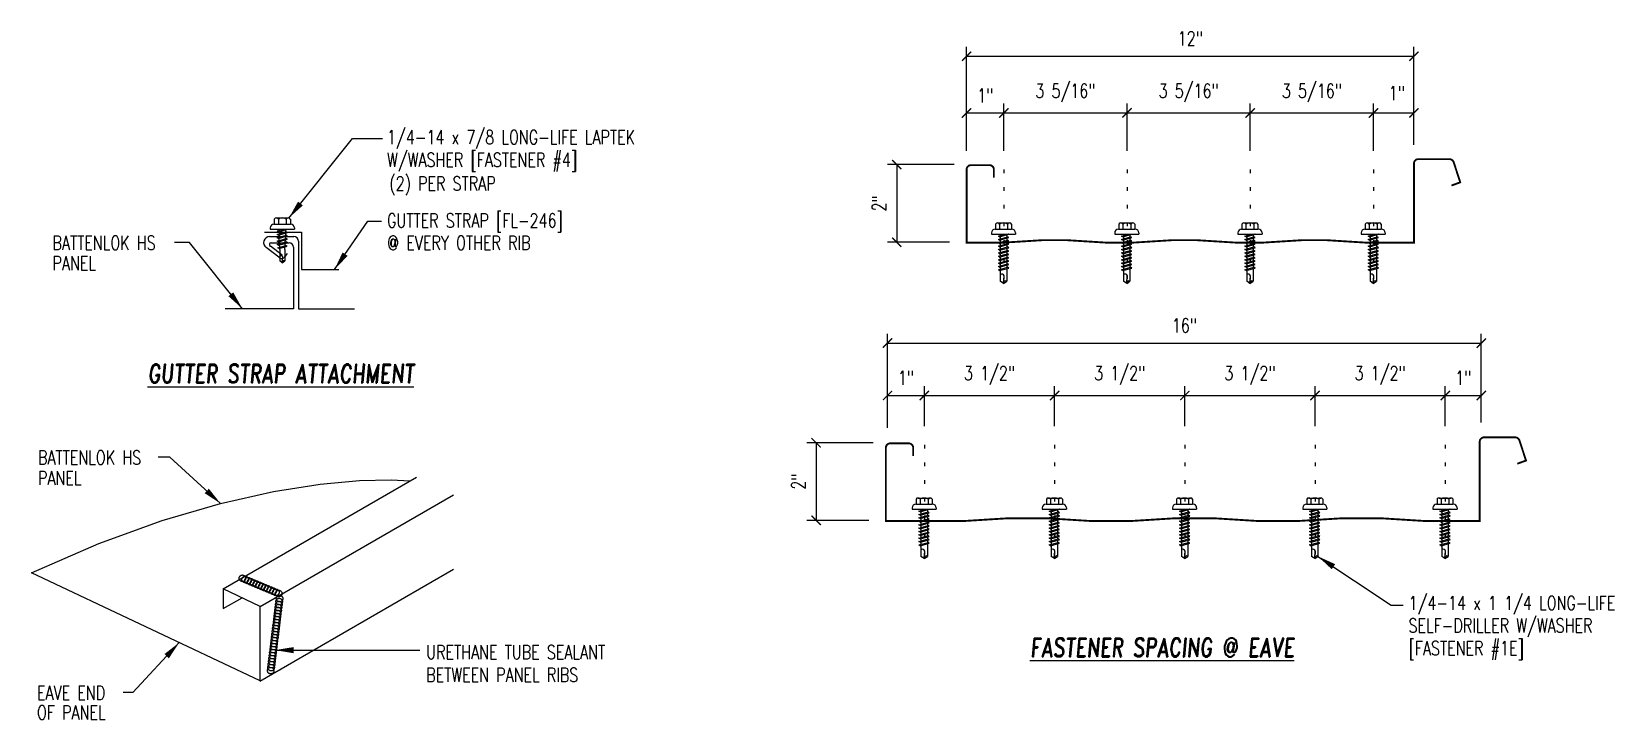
# Model space of a CAD drawing. Header units: inches. Extents: x 15.5 to 58.1, y 4.7 to 53.2.
# Drawn here: x 15.54 to 58.08, y 34.7 to 53.19 of the extents above; entities that cross this region are included whole.
import ezdxf

# ---------------------------------------------------------------- set-up
doc = ezdxf.new("R2010")
doc.units = ezdxf.units.IN
doc.header["$MEASUREMENT"] = 0
doc.linetypes.add('CENTER2', pattern=[1.125, 0.75, -0.125, 0.125, -0.125])
doc.linetypes.add('DOT2', pattern=[0.125, 0, -0.125])
for name, color, linetype in [('DIM', 2, 'Continuous'), ('FASTENER', 9, 'Continuous'), ('LABEL', 6, 'Continuous'), ('PANEL', 11, 'Continuous'), ('SEALANT', 253, 'CENTER2'), ('TEXT', 2, 'Continuous'), ('TRIM', 6, 'Continuous')]:
    doc.layers.add(name, color=color, linetype=linetype)
doc.styles.add('ROMAND', font='romand', dxfattribs={"height": 0.075})
doc.styles.add('TEXT', font='SIMPLEX', dxfattribs={"width": 0.75, "height": 6})
doc.styles.add('TEXT1', font='ROMANS.shx', dxfattribs={"width": 0.75, "height": 0.375})
doc.dimstyles.new('DETAIL', dxfattribs={"dimscale": 4, "dimtxt": 0.375, "dimasz": 0.0625, "dimexe": 0.0625, "dimexo": 0.125, "dimgap": 0.0625, "dimtad": 1, "dimdec": 4, "dimzin": 3, "dimdsep": 46, "dimlunit": 4, "dimtxsty": 'TEXT1', "dimblk": 'ARCHTICK', "dimcen": 0.0625, "dimclrd": 7, "dimclre": 7, "dimclrt": 2, "dimadec": 0, "dimazin": 0, "dimtfac": 0.59375, "dimtdec": 4, "dimtmove": 0, "dimatfit": 3, "dimfxl": 0, "dimfrac": 2, "dimtolj": 1, "dimtzin": 3, "dimarcsym": 0})
doc.dimstyles.new('DETAIL$7', dxfattribs={"dimscale": 4, "dimtxt": 6, "dimasz": 0.125, "dimexe": 0.0625, "dimexo": 0.125, "dimgap": 0.0625, "dimtad": 1, "dimdec": 5, "dimzin": 3, "dimdsep": 46, "dimlunit": 4, "dimtxsty": 'TEXT', "dimblk": 'ARCHTICK', "dimcen": 0.0625, "dimclrd": 7, "dimclre": 7, "dimclrt": 2, "dimadec": 0, "dimazin": 0, "dimtfac": 0.666667, "dimtdec": 5, "dimtmove": 0, "dimatfit": 3, "dimfxl": 0, "dimfrac": 2, "dimtolj": 1, "dimtzin": 3, "dimarcsym": 0})

# ---------------------------------------------------------------- blocks, each defined once
blk = doc.blocks.new('_ArchTick')
at = {"color": 0, "linetype": 'ByBlock', "const_width": 0.15}
blk.add_lwpolyline([(-0.5, -0.5), (0.5, 0.5)], dxfattribs=at)
blk = doc.blocks.new('A$C5F8068C3')
at = {"layer": 'TRIM'}
for p, q in [((-3.093, 0.072), (-2.093, 0.072)), ((-2.093, 0.072), (-2.093, -0.928)), ((-2.093, -0.928), (-1.093, -0.928))]:
    blk.add_line(p, q, dxfattribs=at)
blk = doc.blocks.new('FD-F4')
at = {"layer": 'TEXT', "style": 'TEXT1', "width": 0.75}
for s, p in [('1/4-14 x 7/8 LONG-LIFE LAPTEK', (0.005, -0.041)), ('W/WASHER [FASTENER #4]', (0.005, -0.193))]:
    blk.add_text(s, height=0.09375, dxfattribs=at).set_placement(p)
blk.add_attdef('(QUANTITY)', (1.485, -0.193), '', height=0.0938, dxfattribs=at)
at = {"layer": 'TEXT', "style": 'TEXT1', "flags": 1}
for tag, p in [('Color', (0.062, -0.435)), ('Calc', (0.062, -0.435)), ('Opt1', (0.062, -0.435)), ('Opt2', (0.062, -0.435)), ('Opt3', (0.062, -0.435)), ('Description', (0.062, -0.435)), ('Multiple', (0.062, -0.435)), ('Part', (0.062, -0.435)), ('Spare1', (0.062, -0.622)), ('Spare2', (0.062, -0.622)), ('Spare3', (0.062, -0.622)), ('Spare4', (0.062, -0.622)), ('Spare5', (0.062, -0.622)), ('Spare6', (0.062, -0.622)), ('Spare7', (0.062, -0.622)), ('Spare8', (0.062, -0.622)), ('Spare9', (0.062, -0.622)), ('Spare10', (0.062, -0.622))]:
    blk.add_attdef(tag, p, '', height=0.0938, dxfattribs=at)
blk = doc.blocks.new('fz5')
at = {"layer": 'FASTENER'}
for p, q in [((-0.326, 0.071), (-0.326, 0.037)), ((-0.326, 0.037), (0.322, 0.037)), ((-0.226, 0.171), (0.214, 0.171)), ((-0.217, 0.305), (-0.217, 0.171)), ((-0.163, 0.337), (0.159, 0.337)), ((-0.141, -0.014), (0.037, 0.037)), ((-0.108, 0.305), (-0.108, 0.171)), ((-0.105, -0.034), (0.137, 0.035)), ((-0.088, 0.037), (-0.088, 0.001)), ((-0.088, 0.037), (0.085, 0.037)), ((0.085, 0.037), (0.134, 0.037)), ((0.085, 0.02), (0.085, -0.041)), ((0.105, 0.305), (0.105, 0.171)), ((0.137, 0.035), (0.134, 0.037)), ((0.214, 0.305), (0.214, 0.171)), ((0.322, 0.071), (0.322, 0.037)), ((-0.105, -0.034), (-0.141, -0.014)), ((-0.141, -0.105), (0.102, -0.036)), ((-0.105, -0.125), (-0.141, -0.105)), ((-0.141, -0.196), (0.102, -0.127)), ((-0.105, -0.216), (-0.141, -0.196)), ((-0.141, -0.287), (0.102, -0.217)), ((-0.105, -0.307), (-0.141, -0.287)), ((-0.141, -0.378), (0.102, -0.308)), ((-0.105, -0.398), (-0.141, -0.378)), ((-0.122, -0.463), (0.089, -0.403)), ((-0.105, -0.125), (0.137, -0.056)), ((-0.105, -0.216), (0.137, -0.147)), ((-0.105, -0.307), (0.137, -0.238)), ((-0.105, -0.398), (0.137, -0.328)), ((-0.088, -0.029), (-0.088, -0.09)), ((-0.088, -0.12), (-0.088, -0.181)), ((-0.084, -0.27), (-0.088, -0.211)), ((-0.086, -0.483), (0.124, -0.423)), ((-0.078, -0.36), (-0.082, -0.3)), ((-0.071, -0.449), (-0.075, -0.389)), ((0.071, -0.408), (0.075, -0.346)), ((0.077, -0.315), (0.082, -0.253)), ((0.084, -0.223), (0.085, -0.211)), ((0.085, -0.071), (0.085, -0.131)), ((0.085, -0.162), (0.085, -0.211)), ((0.124, -0.423), (0.089, -0.403)), ((0.137, -0.056), (0.102, -0.036)), ((0.137, -0.147), (0.102, -0.127)), ((0.137, -0.238), (0.102, -0.217)), ((0.137, -0.328), (0.102, -0.308)), ((-0.086, -0.483), (-0.122, -0.463)), ((-0.066, -0.516), (-0.069, -0.478)), ((-0.066, -0.516), (-0.066, -0.82)), ((-0.002, -0.866), (-0.066, -0.82)), ((-0.003, -0.854), (0.009, -0.714)), ((-0.002, -0.866), (0.063, -0.82)), ((0.063, -0.515), (0.068, -0.439)), ((0.063, -0.516), (0.063, -0.82))]:
    blk.add_line(p, q, dxfattribs=at)
for centre, radius, start, end in [((-0.226, 0.071), 0.1, 90, 180), ((-0.163, 0.274), 0.0628, 29.8754, 150.1246), ((-0.002, 0.141), 0.196, 56.9974, 123.0026), ((0.159, 0.274), 0.0628, 29.8754, 150.1246), ((0.222, 0.071), 0.1, 0, 90), ((-0.036, -0.723), 0.0461, 11.1445, 130.906), ((0.039, -0.855), 0.0422, 55.4585, 194.8454), ((0.073, -0.516), 0.01, 175.9484, 180)]:
    blk.add_arc(centre, radius, start, end, dxfattribs=at)
blk = doc.blocks.new('dsc-FL-246')
at = {"layer": 'TEXT', "style": 'TEXT1', "width": 0.75}
for s, p in [('GUTTER STRAP [FL-246]', (0, 0)), ('@ EVERY OTHER RIB', (0, -0.6))]:
    blk.add_text(s, height=0.375, dxfattribs=at).set_placement(p)
at = {"layer": 'TEXT', "style": 'TEXT1', "flags": 1}
for tag, p in [('COLOR', (0, -1.2)), ('CALC', (0, -1.2)), ('OPT1', (0, -1.2)), ('OPT2', (0, -1.2)), ('OPT3', (0, -1.2)), ('GAGE', (0, -1.2)), ('SHPLN', (0, -1.2)), ('PART', (0, -1.2)), ('DESCRIPTION', (0, -1.2)), ('MULTIPLE', (0, -1.2)), ('SPARE1', (0, -1.8)), ('SPARE2', (0, -1.8)), ('SPARE3', (0, -1.8)), ('SPARE4', (0, -1.8)), ('SPARE5', (0, -1.8)), ('SPARE6', (0, -1.8)), ('SPARE7', (0, -1.8)), ('SPARE8', (0, -1.8)), ('SPARE9', (0, -1.8)), ('SPARE10', (0, -1.8))]:
    blk.add_attdef(tag, p, '', height=0.375, dxfattribs=at)
blk = doc.blocks.new('LAY-LAB')
at = {"layer": 'LABEL', "color": 6, "style": 'ROMAND', "oblique": 5, "width": 0.75}
blk.add_attdef('LAY-LAB', (0.017, 0.036), '', height=0.188, dxfattribs=at)
blk = doc.blocks.new('*D27')
at = {"layer": 'DEFPOINTS', "color": 0}
for p in [(39.536, 43.41), (38.544, 42.037), (39.536, 42.087)]:
    blk.add_point(p, dxfattribs=at)
at = {"layer": 'DIM', "color": 7, "lineweight": -2}
for p, q in [((38.544, 42.537), (38.544, 43.66)), ((38.544, 43.41), (39.536, 43.41)), ((39.536, 42.587), (39.536, 43.66))]:
    blk.add_line(p, q, dxfattribs=at)
at = {"layer": 'DIM', "color": 7, "lineweight": -2, "xscale": 0.25, "yscale": 0.25, "zscale": 0.25, "rotation": 180}
blk.add_blockref('_ArchTick', (38.544, 43.41), dxfattribs=at)
at = {"layer": 'DIM', "color": 7, "lineweight": -2, "xscale": 0.25, "yscale": 0.25, "zscale": 0.25}
blk.add_blockref('_ArchTick', (39.536, 43.41), dxfattribs=at)
at = {"layer": 'DIM', "color": 2, "insert": (39.04, 43.883), "char_height": 0.375, "attachment_point": 5, "style": 'TEXT1'}
blk.add_mtext('\\A1;1"', dxfattribs=at)
blk = doc.blocks.new('*D28')
at = {"layer": 'DEFPOINTS', "color": 0}
for p in [(38.663, 42.139), (36.625, 40.052), (38.543, 40.052)]:
    blk.add_point(p, dxfattribs=at)
at = {"layer": 'DIM', "color": 7, "lineweight": -2}
for p, q in [((38.163, 42.139), (36.375, 42.139)), ((36.625, 42.139), (36.625, 40.052)), ((38.043, 40.052), (36.375, 40.052))]:
    blk.add_line(p, q, dxfattribs=at)
at = {"layer": 'DIM', "color": 7, "lineweight": -2, "xscale": 0.25, "yscale": 0.25, "zscale": 0.25}
for p, rotation in [((36.625, 42.139), 90), ((36.625, 40.052), 270)]:
    blk.add_blockref('_ArchTick', p, dxfattribs=dict(at, rotation=rotation))
at = {"layer": 'DIM', "color": 2, "insert": (36.152, 41.096), "char_height": 0.375, "attachment_point": 5, "rotation": 90, "style": 'TEXT1'}
blk.add_mtext('\\A1;2"', dxfattribs=at)
blk = doc.blocks.new('*D29')
at = {"layer": 'DEFPOINTS', "color": 0}
for p in [(54.505, 43.41), (54.505, 42.181), (53.536, 42.087)]:
    blk.add_point(p, dxfattribs=at)
at = {"layer": 'DIM', "color": 7, "lineweight": -2}
for p, q in [((53.536, 42.587), (53.536, 43.66)), ((53.536, 43.41), (54.505, 43.41)), ((54.505, 42.681), (54.505, 43.66))]:
    blk.add_line(p, q, dxfattribs=at)
at = {"layer": 'DIM', "color": 7, "lineweight": -2, "xscale": 0.25, "yscale": 0.25, "zscale": 0.25, "rotation": 180}
blk.add_blockref('_ArchTick', (53.536, 43.41), dxfattribs=at)
at = {"layer": 'DIM', "color": 7, "lineweight": -2, "xscale": 0.25, "yscale": 0.25, "zscale": 0.25}
blk.add_blockref('_ArchTick', (54.505, 43.41), dxfattribs=at)
at = {"layer": 'DIM', "color": 2, "insert": (54.021, 43.883), "char_height": 0.375, "attachment_point": 5, "style": 'TEXT1'}
blk.add_mtext('\\A1;1"', dxfattribs=at)
blk = doc.blocks.new('FD-F1e')
at = {"layer": 'TEXT', "style": 'TEXT1', "width": 0.75}
for s, p in [('1/4-14 x 1 1/4 LONG-LIFE', (0.005, -0.041)), ('SELF-DRILLER W/WASHER', (0.005, -0.193)), ('[FASTENER #1E]', (0.005, -0.344))]:
    blk.add_text(s, height=0.09375, dxfattribs=at).set_placement(p)
blk.add_attdef('(QUANTITY)', (0.926, -0.344), '', height=0.0938, dxfattribs=at)
at = {"layer": 'TEXT', "style": 'TEXT1', "flags": 1}
for tag, p in [('Color', (0.024, -0.534)), ('Calc', (0.024, -0.534)), ('Opt1', (0.024, -0.534)), ('Opt2', (0.024, -0.534)), ('Opt3', (0.024, -0.534)), ('Description', (0.024, -0.534)), ('Multiple', (0.024, -0.534)), ('Part', (0.024, -0.534)), ('Spare1', (0.024, -0.721)), ('Spare2', (0.024, -0.721)), ('Spare3', (0.024, -0.721)), ('Spare4', (0.024, -0.721)), ('Spare5', (0.024, -0.721)), ('Spare6', (0.024, -0.721)), ('Spare7', (0.024, -0.721)), ('Spare8', (0.024, -0.721)), ('Spare9', (0.024, -0.721)), ('Spare10', (0.024, -0.721))]:
    blk.add_attdef(tag, p, '', height=0.0938, dxfattribs=at)
blk = doc.blocks.new('*D34')
at = {"color": 7, "lineweight": -2}
for p, q in [((39.536, 42.587), (39.536, 43.66)), ((39.536, 43.41), (43.036, 43.41)), ((43.036, 42.587), (43.036, 43.66))]:
    blk.add_line(p, q, dxfattribs=at)
at = {"layer": 'DEFPOINTS', "color": 0}
for p in [(43.036, 43.41), (39.536, 42.087), (43.036, 42.087)]:
    blk.add_point(p, dxfattribs=at)
at = {"color": 7, "lineweight": -2, "xscale": 0.25, "yscale": 0.25, "zscale": 0.25, "rotation": 180}
blk.add_blockref('_ArchTick', (39.536, 43.41), dxfattribs=at)
at = {"color": 7, "lineweight": -2, "xscale": 0.25, "yscale": 0.25, "zscale": 0.25}
blk.add_blockref('_ArchTick', (43.036, 43.41), dxfattribs=at)
at = {"color": 2, "insert": (41.286, 43.946), "char_height": 0.375, "attachment_point": 5, "style": 'TEXT1'}
blk.add_mtext('\\A1;3 1/2"', dxfattribs=at)
blk = doc.blocks.new('*D35')
at = {"color": 7, "lineweight": -2}
for p, q in [((43.036, 42.587), (43.036, 43.66)), ((43.036, 43.41), (46.536, 43.41)), ((46.536, 42.587), (46.536, 43.66))]:
    blk.add_line(p, q, dxfattribs=at)
at = {"layer": 'DEFPOINTS', "color": 0}
for p in [(46.536, 43.41), (43.036, 42.087), (46.536, 42.087)]:
    blk.add_point(p, dxfattribs=at)
at = {"color": 7, "lineweight": -2, "xscale": 0.25, "yscale": 0.25, "zscale": 0.25, "rotation": 180}
blk.add_blockref('_ArchTick', (43.036, 43.41), dxfattribs=at)
at = {"color": 7, "lineweight": -2, "xscale": 0.25, "yscale": 0.25, "zscale": 0.25}
blk.add_blockref('_ArchTick', (46.536, 43.41), dxfattribs=at)
at = {"color": 2, "insert": (44.786, 43.946), "char_height": 0.375, "attachment_point": 5, "style": 'TEXT1'}
blk.add_mtext('\\A1;3 1/2"', dxfattribs=at)
blk = doc.blocks.new('*D36')
at = {"color": 7, "lineweight": -2}
for p, q in [((46.536, 42.587), (46.536, 43.66)), ((46.536, 43.41), (50.036, 43.41)), ((50.036, 42.587), (50.036, 43.66))]:
    blk.add_line(p, q, dxfattribs=at)
at = {"layer": 'DEFPOINTS', "color": 0}
for p in [(50.036, 43.41), (46.536, 42.087), (50.036, 42.087)]:
    blk.add_point(p, dxfattribs=at)
at = {"color": 7, "lineweight": -2, "xscale": 0.25, "yscale": 0.25, "zscale": 0.25, "rotation": 180}
blk.add_blockref('_ArchTick', (46.536, 43.41), dxfattribs=at)
at = {"color": 7, "lineweight": -2, "xscale": 0.25, "yscale": 0.25, "zscale": 0.25}
blk.add_blockref('_ArchTick', (50.036, 43.41), dxfattribs=at)
at = {"color": 2, "insert": (48.286, 43.946), "char_height": 0.375, "attachment_point": 5, "style": 'TEXT1'}
blk.add_mtext('\\A1;3 1/2"', dxfattribs=at)
blk = doc.blocks.new('*D37')
at = {"color": 7, "lineweight": -2}
for p, q in [((50.036, 42.587), (50.036, 43.66)), ((50.036, 43.41), (53.536, 43.41)), ((53.536, 42.587), (53.536, 43.66))]:
    blk.add_line(p, q, dxfattribs=at)
at = {"layer": 'DEFPOINTS', "color": 0}
for p in [(53.536, 43.41), (50.036, 42.087), (53.536, 42.087)]:
    blk.add_point(p, dxfattribs=at)
at = {"color": 7, "lineweight": -2, "xscale": 0.25, "yscale": 0.25, "zscale": 0.25, "rotation": 180}
blk.add_blockref('_ArchTick', (50.036, 43.41), dxfattribs=at)
at = {"color": 7, "lineweight": -2, "xscale": 0.25, "yscale": 0.25, "zscale": 0.25}
blk.add_blockref('_ArchTick', (53.536, 43.41), dxfattribs=at)
at = {"color": 2, "insert": (51.786, 43.946), "char_height": 0.375, "attachment_point": 5, "style": 'TEXT1'}
blk.add_mtext('\\A1;3 1/2"', dxfattribs=at)
blk = doc.blocks.new('FZ7')
at = {"layer": 'FASTENER'}
for p, q in [((-0.324, 0.071), (-0.324, 0.037)), ((-0.324, 0.037), (0.324, 0.037)), ((-0.224, 0.171), (0.215, 0.171)), ((-0.215, 0.305), (-0.215, 0.171)), ((-0.161, 0.337), (0.161, 0.337)), ((-0.139, -0.016), (0.046, 0.037)), ((-0.107, 0.305), (-0.107, 0.171)), ((-0.104, -0.036), (0.139, 0.033)), ((-0.086, 0.037), (-0.086, -0.001)), ((-0.086, 0.037), (0.086, 0.037)), ((0.086, 0.037), (0.133, 0.037)), ((0.086, 0.018), (0.086, -0.042)), ((0.107, 0.305), (0.107, 0.171)), ((0.139, 0.033), (0.133, 0.037)), ((0.215, 0.305), (0.215, 0.171)), ((0.324, 0.071), (0.324, 0.037)), ((-0.104, -0.036), (-0.139, -0.016)), ((-0.139, -0.107), (0.104, -0.038)), ((-0.104, -0.127), (-0.139, -0.107)), ((-0.139, -0.198), (0.104, -0.128)), ((-0.104, -0.218), (-0.139, -0.198)), ((-0.139, -0.289), (0.104, -0.219)), ((-0.104, -0.309), (-0.139, -0.289)), ((-0.139, -0.38), (0.104, -0.31)), ((-0.104, -0.4), (-0.139, -0.38)), ((-0.139, -0.47), (0.104, -0.401)), ((-0.104, -0.127), (0.139, -0.058)), ((-0.104, -0.218), (0.139, -0.149)), ((-0.104, -0.309), (0.139, -0.239)), ((-0.104, -0.4), (0.139, -0.33)), ((-0.104, -0.491), (0.139, -0.421)), ((-0.086, -0.031), (-0.086, -0.092)), ((-0.086, -0.122), (-0.086, -0.183)), ((-0.086, -0.213), (-0.086, -0.274)), ((-0.086, -0.304), (-0.086, -0.364)), ((-0.086, -0.395), (-0.086, -0.455)), ((0.086, -0.073), (0.086, -0.133)), ((0.086, -0.164), (0.086, -0.224)), ((0.086, -0.255), (0.086, -0.315)), ((0.086, -0.345), (0.086, -0.406)), ((0.139, -0.058), (0.104, -0.038)), ((0.139, -0.149), (0.104, -0.128)), ((0.139, -0.239), (0.104, -0.219)), ((0.139, -0.33), (0.104, -0.31)), ((0.139, -0.421), (0.104, -0.401)), ((-0.104, -0.491), (-0.139, -0.47)), ((-0.139, -0.561), (0.104, -0.492)), ((-0.104, -0.581), (-0.139, -0.561)), ((-0.139, -0.652), (0.104, -0.583)), ((-0.104, -0.672), (-0.139, -0.652)), ((-0.139, -0.743), (0.104, -0.674)), ((-0.104, -0.763), (-0.139, -0.743)), ((-0.139, -0.834), (0.104, -0.765)), ((-0.104, -0.854), (-0.139, -0.834)), ((-0.104, -0.581), (0.139, -0.512)), ((-0.104, -0.672), (0.139, -0.603)), ((-0.104, -0.763), (0.139, -0.694)), ((-0.104, -0.854), (0.139, -0.785)), ((-0.086, -0.486), (-0.086, -0.546)), ((-0.086, -0.577), (-0.086, -0.637)), ((-0.086, -0.667), (-0.086, -0.728)), ((-0.086, -0.758), (-0.086, -0.819)), ((-0.086, -0.849), (-0.086, -0.91)), ((0.086, -0.436), (0.086, -0.497)), ((0.086, -0.527), (0.086, -0.588)), ((0.086, -0.618), (0.086, -0.679)), ((0.086, -0.709), (0.086, -0.77)), ((0.086, -0.8), (0.086, -0.861)), ((0.139, -0.512), (0.104, -0.492)), ((0.139, -0.603), (0.104, -0.583)), ((0.139, -0.694), (0.104, -0.674)), ((0.139, -0.785), (0.104, -0.765)), ((-0.139, -0.925), (0.104, -0.856)), ((-0.104, -0.945), (-0.139, -0.925)), ((-0.104, -0.945), (0.139, -0.876)), ((-0.086, -0.94), (-0.086, -1.232)), ((0, -1.293), (-0.086, -1.232)), ((-0.002, -1.277), (0.014, -1.091)), ((0, -1.293), (0.086, -1.232)), ((0.086, -0.891), (0.086, -1.232)), ((0.139, -0.876), (0.104, -0.856))]:
    blk.add_line(p, q, dxfattribs=at)
for centre, radius, start, end in [((-0.224, 0.071), 0.1, 90, 180), ((-0.161, 0.274), 0.0628, 29.8754, 150.1246), ((0, 0.141), 0.196, 56.9974, 123.0026), ((0.161, 0.274), 0.0628, 29.8754, 150.1246), ((0.224, 0.071), 0.1, 0, 90), ((-0.046, -1.102), 0.0615, 11.1445, 130.906), ((0.054, -1.278), 0.0563, 55.4585, 194.8454)]:
    blk.add_arc(centre, radius, start, end, dxfattribs=at)
blk = doc.blocks.new('*D38')
at = {"color": 7, "lineweight": -2}
for p, q in [((40.669, 49.983), (40.669, 51.255)), ((41.669, 49.983), (41.669, 51.255)), ((40.669, 51.005), (41.669, 51.005))]:
    blk.add_line(p, q, dxfattribs=at)
at = {"layer": 'DEFPOINTS', "color": 0}
for p in [(41.669, 51.005), (40.669, 49.483), (41.669, 49.483)]:
    blk.add_point(p, dxfattribs=at)
at = {"color": 7, "lineweight": -2, "xscale": 0.25, "yscale": 0.25, "zscale": 0.25, "rotation": 180}
blk.add_blockref('_ArchTick', (40.669, 51.005), dxfattribs=at)
at = {"color": 7, "lineweight": -2, "xscale": 0.25, "yscale": 0.25, "zscale": 0.25}
blk.add_blockref('_ArchTick', (41.669, 51.005), dxfattribs=at)
at = {"color": 2, "insert": (41.169, 51.478), "char_height": 0.375, "attachment_point": 5, "style": 'TEXT1'}
blk.add_mtext('\\A1;1"', dxfattribs=at)
blk = doc.blocks.new('*D30')
at = {"color": 7, "lineweight": -2}
for p, q in [((41.669, 49.983), (41.669, 51.255)), ((44.982, 49.983), (44.982, 51.255)), ((41.669, 51.005), (44.982, 51.005))]:
    blk.add_line(p, q, dxfattribs=at)
at = {"layer": 'DEFPOINTS', "color": 0}
for p in [(44.982, 51.005), (41.669, 49.483), (44.982, 49.483)]:
    blk.add_point(p, dxfattribs=at)
at = {"color": 7, "lineweight": -2, "xscale": 0.25, "yscale": 0.25, "zscale": 0.25, "rotation": 180}
blk.add_blockref('_ArchTick', (41.669, 51.005), dxfattribs=at)
at = {"color": 7, "lineweight": -2, "xscale": 0.25, "yscale": 0.25, "zscale": 0.25}
blk.add_blockref('_ArchTick', (44.982, 51.005), dxfattribs=at)
at = {"color": 2, "insert": (43.326, 51.541), "char_height": 0.375, "attachment_point": 5, "style": 'TEXT1'}
blk.add_mtext('\\A1;3 5/16"', dxfattribs=at)
blk = doc.blocks.new('*D31')
at = {"color": 7, "lineweight": -2}
for p, q in [((44.982, 49.983), (44.982, 51.255)), ((48.294, 49.983), (48.294, 51.255)), ((44.982, 51.005), (48.294, 51.005))]:
    blk.add_line(p, q, dxfattribs=at)
at = {"layer": 'DEFPOINTS', "color": 0}
for p in [(48.294, 51.005), (44.982, 49.483), (48.294, 49.483)]:
    blk.add_point(p, dxfattribs=at)
at = {"color": 7, "lineweight": -2, "xscale": 0.25, "yscale": 0.25, "zscale": 0.25, "rotation": 180}
blk.add_blockref('_ArchTick', (44.982, 51.005), dxfattribs=at)
at = {"color": 7, "lineweight": -2, "xscale": 0.25, "yscale": 0.25, "zscale": 0.25}
blk.add_blockref('_ArchTick', (48.294, 51.005), dxfattribs=at)
at = {"color": 2, "insert": (46.638, 51.541), "char_height": 0.375, "attachment_point": 5, "style": 'TEXT1'}
blk.add_mtext('\\A1;3 5/16"', dxfattribs=at)
blk = doc.blocks.new('*D32')
at = {"color": 7, "lineweight": -2}
for p, q in [((48.294, 49.983), (48.294, 51.255)), ((51.607, 49.983), (51.607, 51.255)), ((48.294, 51.005), (51.607, 51.005))]:
    blk.add_line(p, q, dxfattribs=at)
at = {"layer": 'DEFPOINTS', "color": 0}
for p in [(51.607, 51.005), (48.294, 49.483), (51.607, 49.483)]:
    blk.add_point(p, dxfattribs=at)
at = {"color": 7, "lineweight": -2, "xscale": 0.25, "yscale": 0.25, "zscale": 0.25, "rotation": 180}
blk.add_blockref('_ArchTick', (48.294, 51.005), dxfattribs=at)
at = {"color": 7, "lineweight": -2, "xscale": 0.25, "yscale": 0.25, "zscale": 0.25}
blk.add_blockref('_ArchTick', (51.607, 51.005), dxfattribs=at)
at = {"color": 2, "insert": (49.951, 51.541), "char_height": 0.375, "attachment_point": 5, "style": 'TEXT1'}
blk.add_mtext('\\A1;3 5/16"', dxfattribs=at)
blk = doc.blocks.new('*D33')
at = {"layer": 'DEFPOINTS', "color": 0}
for p in [(40.832, 49.618), (38.794, 47.531), (40.713, 47.531)]:
    blk.add_point(p, dxfattribs=at)
at = {"layer": 'DIM', "color": 7, "lineweight": -2}
for p, q in [((40.332, 49.618), (38.544, 49.618)), ((38.794, 49.618), (38.794, 47.531)), ((40.213, 47.531), (38.544, 47.531))]:
    blk.add_line(p, q, dxfattribs=at)
at = {"layer": 'DIM', "color": 7, "lineweight": -2, "xscale": 0.25, "yscale": 0.25, "zscale": 0.25}
for p, rotation in [((38.794, 49.618), 90), ((38.794, 47.531), 270)]:
    blk.add_blockref('_ArchTick', p, dxfattribs=dict(at, rotation=rotation))
at = {"layer": 'DIM', "color": 2, "insert": (38.321, 48.575), "char_height": 0.375, "attachment_point": 5, "rotation": 90, "style": 'TEXT1'}
blk.add_mtext('\\A1;2"', dxfattribs=at)

msp = doc.modelspace()

# ---------------------------------------------------------------- linework, layer by layer
at = {"color": 7}
for p, q in [((40.66928, 50.48275), (40.66928, 52.77993)), ((52.6939, 50.6444), (52.6939, 52.77993)), ((40.66928, 52.52993), (52.6939, 52.52993)), ((52.6939, 50.1444), (52.6939, 51.2549)), ((51.60678, 51.0049), (52.6939, 51.0049))]:
    msp.add_line(p, q, dxfattribs=at)
at = {"layer": 'DIM', "linetype": 'DOT2', "ltscale": 3}
for p, q in [((41.66928, 49.48265), (41.66928, 46.48529)), ((44.98178, 49.48265), (44.98178, 46.48529)), ((48.29428, 49.48265), (48.29428, 46.48529)), ((51.60678, 49.48265), (51.60678, 46.48529)), ((39.53626, 42.087), (39.53626, 39.08964)), ((43.03626, 42.087), (43.03626, 39.08964)), ((46.53626, 42.087), (46.53626, 39.08964)), ((50.03626, 42.087), (50.03626, 39.08964)), ((53.53626, 42.087), (53.53626, 39.08964))]:
    msp.add_line(p, q, dxfattribs=at)
at = {"layer": 'DIM', "color": 7}
for p, q in [((38.54439, 42.53682), (38.54439, 45.07006)), ((38.54439, 44.82006), (54.50524, 44.82006)), ((54.50524, 42.68107), (54.50524, 45.07006))]:
    msp.add_line(p, q, dxfattribs=at)
at = {"layer": 'PANEL'}
for p, q in [((21.93586, 47.6803), (22.58846, 47.6803)), ((22.18141, 47.13151), (21.84423, 47.38695)), ((22.2688, 47.18363), (21.95624, 47.42213)), ((21.97497, 47.51269), (22.45926, 47.51269)), ((22.40307, 47.22859), (22.32009, 47.11146)), ((22.5791, 47.39285), (22.5791, 45.73847)), ((22.7083, 47.56047), (22.7083, 45.73847)), ((22.5791, 45.73847), (20.74203, 45.73847)), ((22.7083, 45.73847), (24.22048, 45.73847)), ((20.68586, 38.21331), (25.88201, 41.21331)), ((21.68586, 37.74109), (26.88201, 40.74109)), ((21.67387, 35.73417), (26.88201, 38.74109)), ((21.68586, 37.74109), (20.68586, 38.21331)), ((20.68586, 38.21331), (20.68586, 37.67984)), ((20.68586, 37.67984), (21.19413, 37.97329)), ((21.68586, 35.74109), (21.68586, 37.74109))]:
    msp.add_line(p, q, dxfattribs=at)
at = {"layer": 'PANEL', "const_width": 0.05}
for points in [[(53.70358, 49.05432), (53.9385, 49.13982), (53.76373, 49.67771, 0.3249197), (53.64485, 49.76409), (52.81359, 49.76409, 0.41421356), (52.6939, 49.6444), (52.6939, 47.51602), (52.6939, 47.51602), (51.45168, 47.51586), (50.32905, 47.58603), (49.70642, 47.58603), (48.58379, 47.51586), (47.96115, 47.51586), (46.83852, 47.58603), (46.21589, 47.58603), (45.09325, 47.51586), (44.47062, 47.51586), (43.34799, 47.58603), (42.72536, 47.58603), (41.60272, 47.51586), (41.09603, 47.51586), (41.34865, 47.51586), (41.41628, 47.51586), (41.09225, 47.51586), (40.66928, 47.51577), (40.66928, 49.48275, -0.41421356), (40.78887, 49.60234), (41.28382, 49.60234, -0.41421356), (41.4035, 49.48265), (41.4035, 49.26664)], [(55.47147, 41.57528), (55.70639, 41.66079), (55.53162, 42.19868, 0.3249197), (55.41274, 42.28505), (54.58147, 42.28505, 0.41421356), (54.46179, 42.16537), (54.46179, 40.03698), (53.75448, 40.03683), (52.96957, 40.03683), (51.84694, 40.10699), (50.72431, 40.10699), (49.60167, 40.03683), (48.47904, 40.03683), (47.35641, 40.10699), (46.23378, 40.10699), (45.11114, 40.03683), (43.98851, 40.03683), (42.86588, 40.10699), (41.74325, 40.10699), (40.62061, 40.03683), (38.86392, 40.03683), (39.42904, 40.03682), (39.24666, 40.03682), (38.92264, 40.03682), (38.49967, 40.03673), (38.49967, 42.00372, -0.41421356), (38.61926, 42.1233), (39.11421, 42.1233, -0.41421356), (39.23389, 42.00362), (39.23389, 41.7876)]]:
    msp.add_lwpolyline(points, format="xyb", dxfattribs=at)
at = {"layer": 'PANEL'}
msp.add_lwpolyline([(21.68586, 35.74109), (15.53937, 38.64362), (17.34353, 39.43471), (19.04321, 40.04901), (20.61624, 40.50589), (22.04046, 40.82474), (23.29371, 41.02493), (24.35383, 41.12586), (25.19866, 41.14688), (25.70943, 41.11368)], dxfattribs=at)
for centre, radius, start, end in [((21.93586, 47.51932), 0.16099, 90, 235.307059), ((22.58846, 47.56047), 0.11984, 360, 90), ((21.97662, 47.46513), 0.04759, 91.991316, 244.643872), ((22.45926, 47.39285), 0.11984, 0, 90), ((22.26106, 47.19276), 0.10047, 217.559177, 305.98502)]:
    msp.add_arc(centre, radius, start, end, dxfattribs=at)
at = {"layer": 'SEALANT'}
for centre in [(21.20474, 38.49632), (21.27968, 38.46478), (21.35461, 38.43323), (21.42955, 38.40169), (21.50449, 38.37015), (21.57943, 38.3386), (21.65437, 38.30706), (21.72931, 38.27552), (21.80424, 38.24397), (21.87918, 38.21243), (21.95412, 38.18089), (22.02906, 38.14934), (22.104, 38.1178), (22.17894, 38.08625), (22.18286, 37.78897), (22.19275, 37.86967), (22.20264, 37.95037), (22.13342, 37.38545), (22.14331, 37.46615), (22.1532, 37.54686), (22.16308, 37.62756), (22.17297, 37.70826), (22.08398, 36.98194), (22.09387, 37.06264), (22.10375, 37.14334), (22.11364, 37.22404), (22.12353, 37.30475), (22.02465, 36.49772), (22.03454, 36.57842), (22.04442, 36.65912), (22.05431, 36.73983), (22.0642, 36.82053), (22.07409, 36.90123), (21.97521, 36.0942), (21.9851, 36.17491), (21.99498, 36.25561), (22.00487, 36.33631), (22.01476, 36.41701), (21.96532, 36.0135)]:
    msp.add_circle(centre, 0.08824, dxfattribs=at)

# ---------------------------------------------------------------- block references
at = {"color": 7, "xscale": 0.25, "yscale": 0.25, "zscale": 0.25, "rotation": 180}
msp.add_blockref('_ArchTick', (40.66928, 52.52993), dxfattribs=at)
at = {"color": 7, "xscale": 0.25, "yscale": 0.25, "zscale": 0.25}
for p in [(52.6939, 52.52993), (52.6939, 51.0049)]:
    msp.add_blockref('_ArchTick', p, dxfattribs=at)
at = {"layer": 'DIM', "color": 7, "xscale": 0.25, "yscale": 0.25, "zscale": 0.25, "rotation": 180}
msp.add_blockref('_ArchTick', (38.54439, 44.82006), dxfattribs=at)
at = {"layer": 'DIM', "color": 7, "xscale": 0.25, "yscale": 0.25, "zscale": 0.25}
msp.add_blockref('_ArchTick', (54.50524, 44.82006), dxfattribs=at)
at = {"layer": 'FASTENER'}
for name, p in [('fz5', (22.279, 47.84604)), ('FZ7', (41.66212, 47.71283)), ('FZ7', (44.97462, 47.71283)), ('FZ7', (48.28712, 47.71283)), ('FZ7', (51.59962, 47.71283)), ('FZ7', (39.52909, 40.31718)), ('FZ7', (43.02909, 40.31718)), ('FZ7', (46.52909, 40.31718)), ('FZ7', (50.02909, 40.31718)), ('FZ7', (53.52909, 40.31718))]:
    msp.add_blockref(name, p, dxfattribs=at)
at = {"layer": 'LABEL', "xscale": 2.666666666666686, "yscale": 2.666666666666679, "zscale": 2.66666666666668}
for p, values in [((18.61762, 43.65026), {'LAY-LAB': '%%UGUTTER STRAP ATTACHMENT'}), ((42.33063, 36.29265), {'LAY-LAB': '%%UFASTENER SPACING @ EAVE'})]:
    msp.add_blockref('LAY-LAB', p, dxfattribs=at).add_auto_attribs(values)
at = {"layer": 'TEXT', "xscale": 4, "yscale": 4, "zscale": 4}
for name, p in [('FD-F4', (25.07136, 50.32869)), ('FD-F1e', (52.52977, 37.80813))]:
    msp.add_blockref(name, p, dxfattribs=at)
at = {"layer": 'TEXT'}
for name, p in [('dsc-FL-246', (25.09093, 47.9232)), ('A$C5F8068C3', (24.88794, 47.72548))]:
    msp.add_blockref(name, p, dxfattribs=at)

# ---------------------------------------------------------------- texts
at = {"color": 2, "char_height": 0.375, "attachment_point": 5, "style": 'TEXT1'}
for s, insert in [('\\A1;12"', (46.68159, 53.00314)), ('\\A1;1"', (52.23339, 51.54061))]:
    msp.add_mtext(s, dxfattribs=dict(at, insert=insert))
at = {"layer": 'DIM', "color": 2, "insert": (46.52481, 45.29328), "char_height": 0.375, "attachment_point": 5, "style": 'TEXT1'}
msp.add_mtext('\\A1;16"', dxfattribs=at)
at = {"layer": 'TEXT', "style": 'TEXT1', "width": 0.75}
for s, p in [('(2) PER STRAP', (25.15456, 48.92307)), ('BATTENLOK HS', (16.09942, 47.32551)), ('PANEL', (16.09942, 46.77654)), ('BATTENLOK HS', (15.70915, 41.55304)), ('PANEL', (15.70915, 41.00406)), ('URETHANE TUBE SEALANT', (26.14457, 36.31991)), ('BETWEEN PANEL RIBS', (26.14457, 35.71277)), ('EAVE END ', (15.68246, 35.22809)), ('OF PANEL', (15.68246, 34.704))]:
    msp.add_text(s, height=0.375, dxfattribs=at).set_placement(p)

# ---------------------------------------------------------------- dimensions: what is measured, and where the dimension line sits
for base, p1, p2, picture, middle in [((44.98178, 51.0049), (41.66928, 49.48265), (44.98178, 49.48265), '*D30', (43.32553, 51.54061)), ((48.29428, 51.0049), (44.98178, 49.48265), (48.29428, 49.48265), '*D31', (46.63803, 51.54061)), ((51.60678, 51.0049), (48.29428, 49.48265), (51.60678, 49.48265), '*D32', (49.95053, 51.54061)), ((41.66928, 51.0049), (40.66928, 49.48275), (41.66928, 49.48265), '*D38', (41.16928, 51.47811)), ((43.03626, 43.40999), (39.53626, 42.087), (43.03626, 42.087), '*D34', (41.28626, 43.9457)), ((46.53626, 43.40999), (43.03626, 42.087), (46.53626, 42.087), '*D35', (44.78626, 43.9457)), ((50.03626, 43.40999), (46.53626, 42.087), (50.03626, 42.087), '*D36', (48.28626, 43.9457)), ((53.53626, 43.40999), (50.03626, 42.087), (53.53626, 42.087), '*D37', (51.78626, 43.9457))]:
    dim = msp.add_linear_dim(base=base, p1=p1, p2=p2, dimstyle='DETAIL')
    dim.commit()
    dim.dimension.update_dxf_attribs({"geometry": picture, "text_midpoint": middle})
at = {"layer": 'DIM'}
for base, p1, p2, picture, middle in [((38.79434, 47.53147), (40.83232, 49.61804), (40.71273, 47.53147), '*D33', (38.32113, 48.57476)), ((36.62473, 40.05244), (38.6627, 42.13901), (38.54312, 40.05244), '*D28', (36.15151, 41.09572))]:
    dim = msp.add_linear_dim(base=base, p1=p1, p2=p2, angle=90, text='2"', dimstyle='DETAIL', override={"dimtxt": 0.375, "dimtmove": 0}, dxfattribs=at)
    dim.commit()
    dim.dimension.update_dxf_attribs({"geometry": picture, "text_midpoint": middle})
for base, p1, p2, picture, middle in [((39.53626, 43.40999), (38.54439, 42.03682), (39.53626, 42.087), '*D27', (39.04032, 43.8832)), ((54.50524, 43.40999), (53.53626, 42.087), (54.50524, 42.18107), '*D29', (54.02075, 43.8832))]:
    dim = msp.add_linear_dim(base=base, p1=p1, p2=p2, text='1"', dimstyle='DETAIL', override={"dimtxt": 0.375, "dimtmove": 0}, dxfattribs=at)
    dim.commit()
    dim.dimension.update_dxf_attribs({"geometry": picture, "text_midpoint": middle})

# ---------------------------------------------------------------- leaders
msp.add_leader([(22.08261, 36.56425), (24.63519, 36.56425), (25.97026, 36.56425)], dimstyle='DETAIL$7')
at = {"layer": 'TEXT'}
for points in [[(22.45279, 48.1809), (24.16141, 50.32131), (24.96796, 50.32131)], [(23.68008, 46.79757), (24.57769, 48.09812), (24.94194, 48.09812)], [(21.20556, 45.74095), (19.77968, 47.52279), (19.37685, 47.52279)], [(50.11537, 39.08505), (52.08483, 37.769), (52.4085, 37.769)]]:
    msp.add_leader(points, dimstyle='DETAIL$7', dxfattribs=at)
for points in [[(20.61624, 40.50589), (19.25194, 41.75295), (18.93862, 41.75295)], [(19.50783, 36.76961), (18.26157, 35.42149), (18.00048, 35.42149)]]:
    msp.add_leader(points, dimstyle='DETAIL$7', override={"dimtxt": 0.375, "dimtmove": 0}, dxfattribs=at)

doc.saveas('drawing.dxf')
